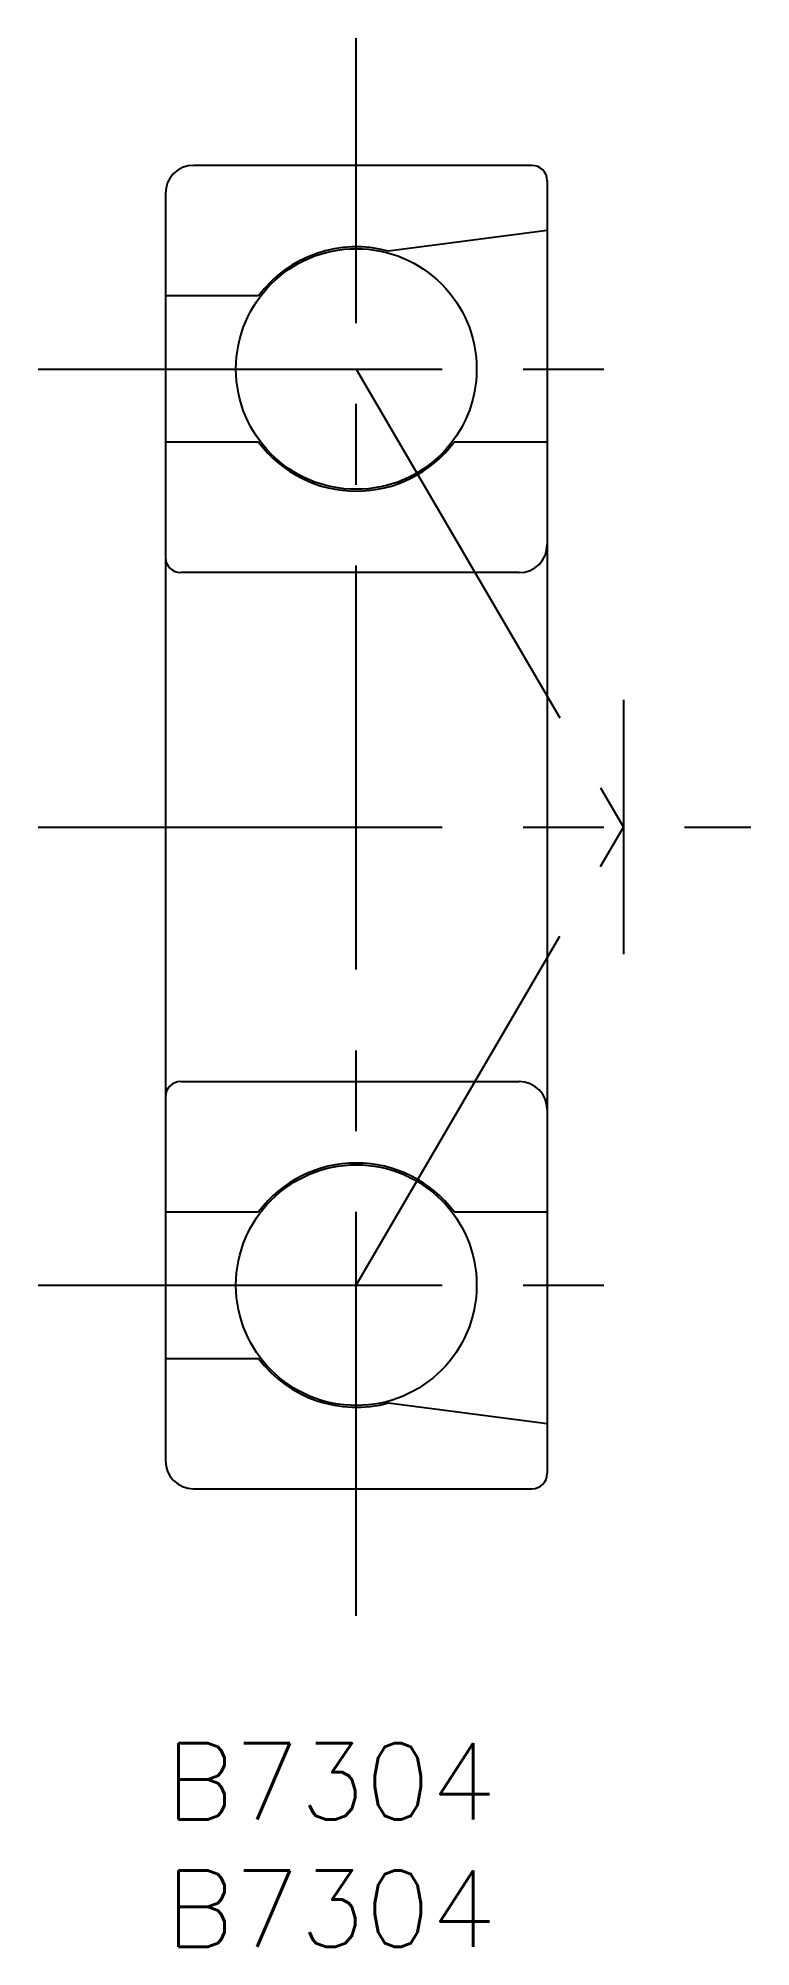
# Model space of a CAD drawing. Extents: x -5 to 23, y -8 to 67.
import ezdxf

# ---------------------------------------------------------------- set-up
doc = ezdxf.new("R2010")
doc.units = 0
doc.header["$LTSCALE"] = 0.5
doc.linetypes.add('CENTER', pattern=[50.8, 31.75, -6.35, 6.35, -6.35])
for name, color, linetype in [('MSM_CENTER', 1, 'CENTER'), ('MSM_CONTINUOUS', 7, 'CONTINUOUS'), ('MSM_PART_NUMBER', 7, 'CONTINUOUS')]:
    doc.layers.add(name, color=color, linetype=linetype)
doc.styles.get("Standard").update_dxf_attribs({"font": 'txt.shx', "height": 3, "bigfont": 'bigfont.shx'})

msp = doc.modelspace()

# ---------------------------------------------------------------- linework, layer by layer
at = {"layer": 'MSM_CENTER'}
for p, q in [((7.5, 5), (7.5, 67)), ((-5, 54), (20, 54)), ((7.5, 54), (18, 36)), ((18, 41), (18, 31)), ((-5, 36), (23, 36)), ((7.5, 18), (18, 36)), ((-5, 18), (20, 18))]:
    msp.add_line(p, q, dxfattribs=at)
at = {"layer": 'MSM_CONTINUOUS'}
for p, q in [((14.4, 62), (1.1, 62)), ((0, 60.9), (0, 11.1)), ((15, 61.4), (15, 10.6)), ((15, 59.442), (8.766, 58.63)), ((3.66, 56.88), (0, 56.88)), ((3.66, 51.12), (0, 51.12)), ((15, 51.12), (11.34, 51.12)), ((13.9, 46), (0.6, 46)), ((0.6, 26), (13.9, 26)), ((0, 20.88), (3.66, 20.88)), ((11.34, 20.88), (15, 20.88)), ((0, 15.12), (3.66, 15.12)), ((8.766, 13.37), (15, 12.558)), ((1.1, 10), (14.4, 10))]:
    msp.add_line(p, q, dxfattribs=at)
for centre in [(7.5, 54), (7.5, 18)]:
    msp.add_circle(centre, 4.728, dxfattribs=at)
for centre, radius, start, end in [((1.1, 60.9), 1.1, 90, 180), ((14.4, 61.4), 0.6, 360, 90), ((7.5, 54), 4.8, 74.70563, 143.1301), ((7.5, 54), 4.8, 216.8699, 323.1301), ((0.6, 46.6), 0.6, 180, 270), ((13.9, 47.1), 1.1, 270, 360), ((0.6, 25.4), 0.6, 90, 180), ((13.9, 24.9), 1.1, 0, 90), ((7.5, 18), 4.8, 36.8699, 143.1301), ((7.5, 18), 4.8, 216.8699, 285.29437), ((1.1, 11.1), 1.1, 180, 270), ((14.4, 10.6), 0.6, 270, 0)]:
    msp.add_arc(centre, radius, start, end, dxfattribs=at)

# ---------------------------------------------------------------- texts
at = {"layer": 'MSM_PART_NUMBER'}
for p in [(0, -3), (0, -8)]:
    msp.add_text('B7304', height=3, dxfattribs=at).set_placement(p)

doc.saveas('drawing.dxf')
